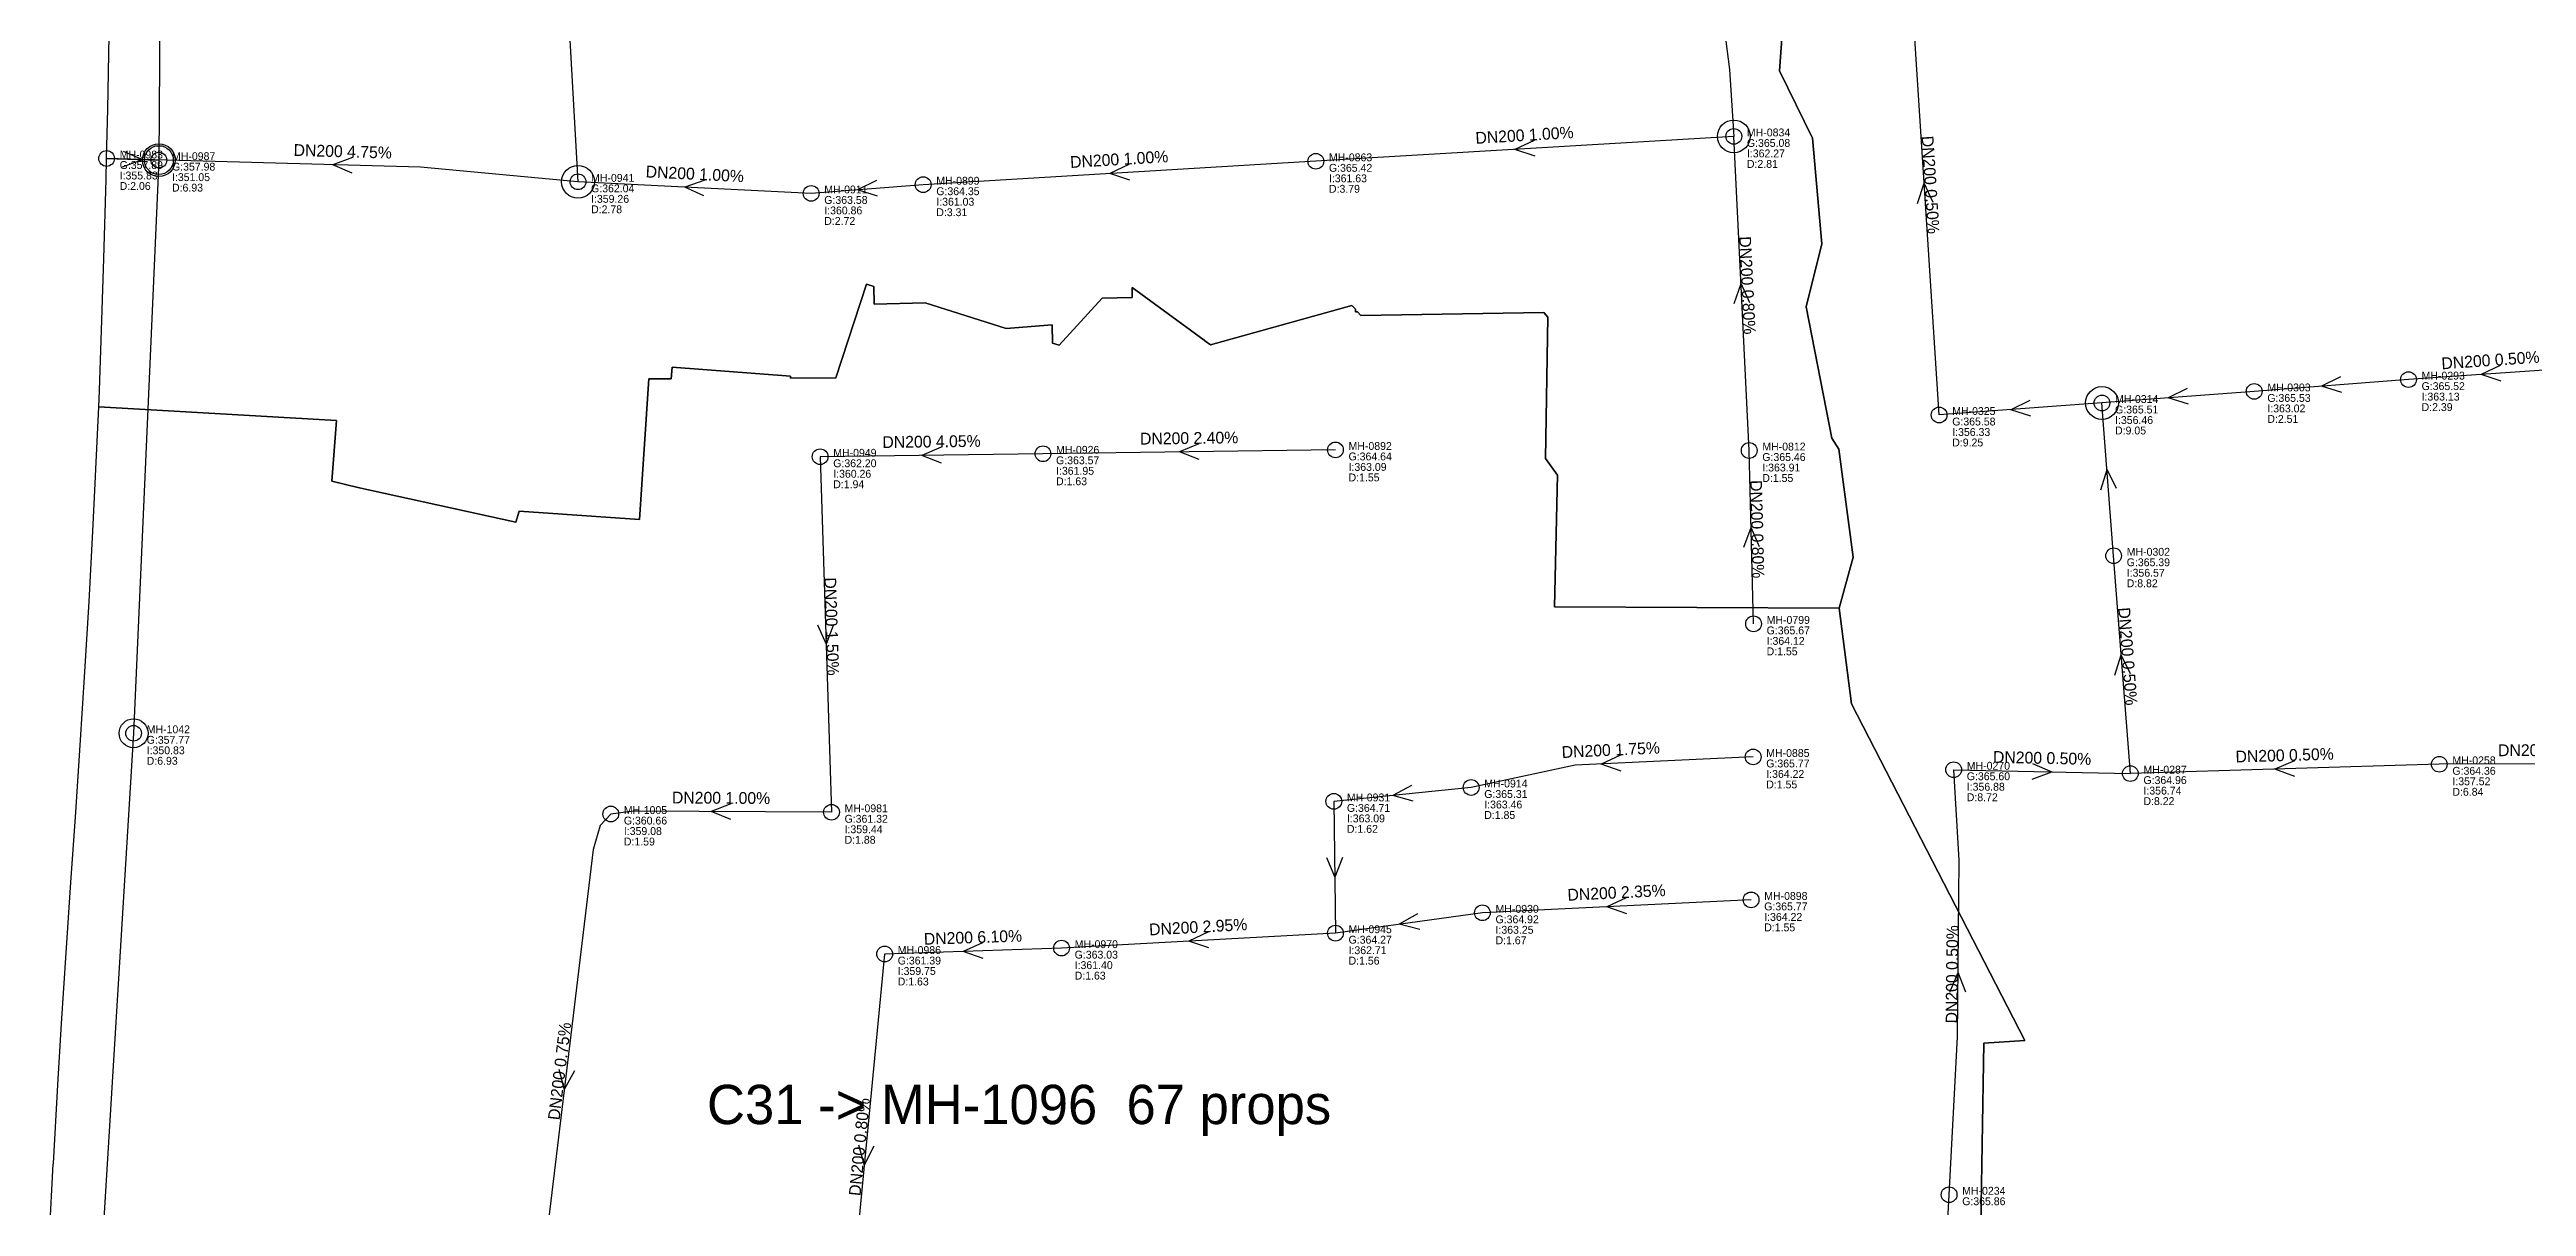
# Model space of a CAD drawing. Header units: metres. Extents: x 449149 to 451990, y 2566737 to 2570847.
# Drawn here: x 450061.8 to 450439.7, y 2569386 to 2569562.5 of the extents above; entities that cross this region are included whole.
import ezdxf
from ezdxf.enums import TextEntityAlignment as Align

# ---------------------------------------------------------------- set-up
doc = ezdxf.new("R2010")
doc.units = ezdxf.units.M
for name, color, linetype in [('SEW-CATCHMENT', 4, 'Continuous'), ('SEW-CATCHMENT-LABEL', 4, 'Continuous'), ('SEW-DROP', 6, 'Continuous'), ('SEW-LABEL', 2, 'Continuous'), ('SEW-MAIN-PIPE', 5, 'Continuous'), ('SEW-MH', 7, 'Continuous'), ('SEW-MH-LABEL', 8, 'Continuous'), ('SEW-PIPE-DN200', 3, 'Continuous'), ('SEW-TRUNK-MH', 7, 'Continuous')]:
    doc.layers.add(name, color=color, linetype=linetype)

msp = doc.modelspace()

# ---------------------------------------------------------------- linework, layer by layer
at = {"layer": 'SEW-CATCHMENT'}
for points in [[(450326.71, 2569572.64), (450325.7, 2569559.23), (450330.77, 2569548.97), (450332.17, 2569532.84), (450329.77, 2569523.24), (450333.71, 2569503.18), (450334.78, 2569501.49), (450336.98, 2569485.04), (450334.84, 2569477.23), (450291.41, 2569477.47), (450291.86, 2569497.56), (450290.02, 2569500.11), (450290.36, 2569521.63), (450289.75, 2569522.35), (450261.87, 2569521.9), (450261.36, 2569522.48), (450261.05, 2569522.46), (450261.03, 2569522.85), (450260.5, 2569523.44), (450238.9, 2569517.44), (450238.05, 2569518.06), (450238.05, 2569518.13), (450237.96, 2569518.13), (450226.98, 2569526.19), (450226.98, 2569524.65), (450222.38, 2569524.53), (450215.82, 2569517.39), (450214.83, 2569517.71), (450214.75, 2569520.48), (450207.73, 2569519.95), (450195.37, 2569523.86), (450187.61, 2569523.66), (450187.54, 2569526.33), (450186.42, 2569526.69), (450181.75, 2569512.39), (450174.85, 2569512.34), (450174.83, 2569512.67), (450156.8, 2569514.02), (450156.66, 2569512.24), (450153.26, 2569512.22), (450151.8, 2569490.77), (450133.48, 2569492.05), (450132.94, 2569490.38), (450108.83, 2569495.68), (450104.89, 2569496.61), (450105.58, 2569505.9), (450105.58, 2569505.9), (450069.32, 2569507.99), (450069.42, 2569510.46), (450069.82, 2569521.19), (450070.12, 2569530.62), (450070.45, 2569542.67), (450070.52, 2569545.87), (450070.69, 2569553.41), (450070.92, 2569564.62)], [(450355.58, 2569330.44), (450356.91, 2569410.87), (450363.13, 2569411.26), (450336.68, 2569462.64), (450334.84, 2569477.23), (450336.98, 2569485.04), (450334.78, 2569501.49), (450333.71, 2569503.18), (450329.77, 2569523.24), (450332.17, 2569532.84), (450330.77, 2569548.97), (450325.7, 2569559.23), (450326.71, 2569572.64)], [(450061.82, 2569381.64), (450062.39, 2569392.39), (450062.4, 2569392.53), (450063.08, 2569404.51), (450063.66, 2569413.89), (450064.36, 2569424.64), (450065.09, 2569435.37), (450065.81, 2569446.1), (450066.5, 2569456.37), (450067.21, 2569467.56), (450067.85, 2569478.28), (450068.44, 2569489.01), (450068.8, 2569496.26), (450068.9, 2569498.47), (450069.32, 2569507.99), (450105.58, 2569505.9), (450104.89, 2569496.61), (450108.83, 2569495.68), (450132.94, 2569490.38), (450133.48, 2569492.05), (450151.8, 2569490.77), (450153.26, 2569512.22), (450156.66, 2569512.24), (450156.8, 2569514.02), (450174.83, 2569512.67), (450174.85, 2569512.34), (450181.75, 2569512.39), (450186.42, 2569526.69), (450187.54, 2569526.33), (450187.61, 2569523.66), (450195.37, 2569523.86), (450207.73, 2569519.95), (450214.75, 2569520.48), (450214.83, 2569517.71), (450215.82, 2569517.39), (450222.38, 2569524.53), (450226.98, 2569524.65), (450226.98, 2569526.19), (450237.96, 2569518.13), (450238.05, 2569518.13), (450238.05, 2569518.06), (450238.9, 2569517.44), (450260.5, 2569523.44), (450261.03, 2569522.85), (450261.05, 2569522.46), (450261.36, 2569522.48), (450261.87, 2569521.9), (450289.75, 2569522.35), (450290.36, 2569521.63), (450290.02, 2569500.11), (450291.86, 2569497.56), (450291.41, 2569477.47), (450334.84, 2569477.23), (450336.68, 2569462.64), (450363.13, 2569411.26), (450356.91, 2569410.87), (450355.74, 2569339.99)]]:
    msp.add_lwpolyline(points, dxfattribs=at)
at = {"layer": 'SEW-DROP'}
for centre in [(450318.75, 2569549.24), (450078.5, 2569545.62), (450142.43, 2569542.31), (450374.91, 2569508.56)]:
    msp.add_circle(centre, 2.5, dxfattribs=at)
at = {"layer": 'SEW-LABEL'}
for p, q in [((450072.97, 2569544.6), (450076.01, 2569545.7)), ((450073.05, 2569546.99), (450076.01, 2569545.7)), ((450108.05, 2569546.02), (450105.02, 2569544.9)), ((450288.3, 2569548.63), (450285.37, 2569547.25)), ((450288.44, 2569546.23), (450285.37, 2569547.25)), ((450107.99, 2569543.62), (450105.02, 2569544.9)), ((450161.77, 2569542.55), (450158.71, 2569541.5)), ((450161.65, 2569540.15), (450158.71, 2569541.5)), ((450187.95, 2569542.52), (450185.05, 2569541.09)), ((450226.47, 2569544.94), (450223.54, 2569543.57)), ((450226.61, 2569542.55), (450223.54, 2569543.57)), ((450346.77, 2569539.01), (450347.78, 2569542.08)), ((450349.17, 2569539.17), (450347.78, 2569542.08)), ((450188.13, 2569540.13), (450185.05, 2569541.09)), ((450318.8, 2569523.72), (450319.85, 2569526.77)), ((450321.2, 2569523.83), (450319.85, 2569526.77)), ((450411.31, 2569512.54), (450408.41, 2569511.12)), ((450435.65, 2569514.3), (450432.74, 2569512.89)), ((450435.81, 2569511.9), (450432.74, 2569512.89)), ((450363.9, 2569508.96), (450360.99, 2569507.54)), ((450364.07, 2569506.56), (450360.99, 2569507.54)), ((450387.93, 2569510.76), (450385.03, 2569509.33)), ((450388.11, 2569508.37), (450385.03, 2569509.33)), ((450411.5, 2569510.15), (450408.41, 2569511.12)), ((450197.85, 2569501.8), (450194.87, 2569500.56)), ((450197.88, 2569499.4), (450194.87, 2569500.56)), ((450237.16, 2569502.33), (450234.17, 2569501.09)), ((450237.19, 2569499.93), (450234.17, 2569501.09)), ((450374.72, 2569495.32), (450375.69, 2569498.4)), ((450377.11, 2569495.5), (450375.69, 2569498.4)), ((450320.27, 2569486.55), (450321.39, 2569489.58)), ((450322.67, 2569486.61), (450321.39, 2569489.58)), ((450178.99, 2569474.7), (450180.29, 2569471.74)), ((450181.39, 2569474.77), (450180.29, 2569471.74)), ((450376.88, 2569467.04), (450377.85, 2569470.13)), ((450379.27, 2569467.23), (450377.85, 2569470.13)), ((450301.46, 2569454.8), (450298.52, 2569453.46)), ((450301.58, 2569452.4), (450298.52, 2569453.46)), ((450364.24, 2569451.14), (450367.26, 2569452.27)), ((450364.29, 2569453.54), (450367.26, 2569452.27)), ((450404.27, 2569453.96), (450401.3, 2569452.67)), ((450404.34, 2569451.57), (450401.3, 2569452.67)), ((450165.76, 2569447.4), (450162.75, 2569446.22)), ((450269.58, 2569450.17), (450266.71, 2569448.68)), ((450269.82, 2569447.79), (450266.71, 2569448.68)), ((450165.74, 2569445), (450162.75, 2569446.22)), ((450256.64, 2569439.2), (450257.88, 2569436.22)), ((450259.04, 2569439.23), (450257.88, 2569436.22)), ((450302.34, 2569433.03), (450299.4, 2569431.68)), ((450270.51, 2569430.61), (450267.71, 2569429.01)), ((450270.84, 2569428.24), (450267.71, 2569429.01)), ((450302.45, 2569430.63), (450299.4, 2569431.68)), ((450204.16, 2569426.18), (450201.21, 2569424.88)), ((450204.24, 2569423.78), (450201.21, 2569424.88)), ((450238.53, 2569427.8), (450235.6, 2569426.44)), ((450238.66, 2569425.41), (450235.6, 2569426.44)), ((450351.72, 2569418.68), (450352.95, 2569421.67)), ((450354.12, 2569418.66), (450352.95, 2569421.67)), ((450139.5, 2569406.93), (450140.34, 2569403.81)), ((450141.88, 2569406.64), (450140.34, 2569403.81)), ((450185.2, 2569395.37), (450186.1, 2569392.27)), ((450187.58, 2569395.14), (450186.1, 2569392.27))]:
    msp.add_line(p, q, dxfattribs=at)
at = {"layer": 'SEW-MAIN-PIPE'}
for points in [[(450079, 2569620.29), (450078.5, 2569545.62)], [(450078.5, 2569545.62), (450074.64, 2569458.16)], [(450074.64, 2569458.16), (450069.31, 2569370.77)]]:
    msp.add_lwpolyline(points, dxfattribs=at)
at = {"layer": 'SEW-MH'}
for centre in [(450318.75, 2569549.24), (450070.52, 2569545.87), (450078.5, 2569545.62), (450254.99, 2569545.44), (450142.43, 2569542.31), (450178, 2569540.54), (450195.09, 2569541.87), (450398.14, 2569510.33), (450421.67, 2569512.13), (450350.07, 2569506.73), (450374.91, 2569508.56), (450179.37, 2569500.36), (450213.36, 2569500.81), (450257.98, 2569501.4), (450321.1, 2569501.31), (450376.69, 2569485.25), (450321.76, 2569474.86), (450074.64, 2569458.16), (450321.7, 2569454.55), (450426.37, 2569453.43), (450278.68, 2569449.89), (450352.29, 2569452.6), (450379.24, 2569452.01), (450147.43, 2569445.84), (450181.1, 2569446.11), (450257.73, 2569447.77), (450280.4, 2569430.77), (450321.39, 2569432.74), (450257.98, 2569427.66), (450189.21, 2569424.48), (450216.2, 2569425.38), (450351.59, 2569387.75)]:
    msp.add_circle(centre, 1.2, dxfattribs=at)
at = {"layer": 'SEW-PIPE-DN200'}
for points in [[(450310.36, 2569619.42), (450318.08, 2569559.43), (450318.75, 2569549.24)], [(450139.6, 2569613.33), (450139.6, 2569613.33), (450138.55, 2569610.9), (450142.43, 2569542.31)], [(450350.07, 2569506.73), (450345.68, 2569574.44)], [(450318.75, 2569549.24), (450254.99, 2569545.44)], [(450321.1, 2569501.31), (450318.75, 2569549.24)], [(450142.43, 2569542.31), (450118.42, 2569544.53), (450070.52, 2569545.87)], [(450070.52, 2569545.87), (450078.5, 2569545.62)], [(450254.99, 2569545.44), (450195.09, 2569541.87), (450195.09, 2569541.87)], [(450178, 2569540.54), (450142.43, 2569542.31)], [(450195.09, 2569541.87), (450178, 2569540.54)], [(450421.67, 2569512.13), (450398.14, 2569510.33)], [(450446.79, 2569513.86), (450421.67, 2569512.13)], [(450374.91, 2569508.56), (450350.07, 2569506.73)], [(450398.14, 2569510.33), (450374.91, 2569508.56)], [(450376.69, 2569485.25), (450374.91, 2569508.56)], [(450213.36, 2569500.81), (450179.37, 2569500.36)], [(450179.37, 2569500.36), (450181.1, 2569446.11)], [(450257.98, 2569501.4), (450213.36, 2569500.81)], [(450321.76, 2569474.86), (450321.1, 2569501.31)], [(450379.24, 2569452.01), (450376.69, 2569485.25)], [(450321.7, 2569454.55), (450294.56, 2569453.28), (450278.68, 2569449.89)], [(450351.59, 2569387.75), (450352.85, 2569411.82), (450353.11, 2569438.8), (450352.29, 2569452.6)], [(450352.29, 2569452.6), (450379.24, 2569452.01)], [(450426.37, 2569453.43), (450379.24, 2569452.01)], [(450459.08, 2569451.17), (450446.48, 2569453.5), (450426.37, 2569453.43)], [(450278.68, 2569449.89), (450257.73, 2569447.77)], [(450257.73, 2569447.77), (450257.98, 2569427.66)], [(450147.43, 2569445.84), (450145.84, 2569444.09), (450144.73, 2569440.44), (450135.56, 2569364.02)], [(450181.1, 2569446.11), (450150.84, 2569446.29), (450147.43, 2569445.84), (450147.43, 2569445.84)], [(450321.39, 2569432.74), (450280.4, 2569430.77)], [(450280.4, 2569430.77), (450257.98, 2569427.66)], [(450189.21, 2569424.48), (450183.29, 2569363.05)], [(450216.2, 2569425.38), (450189.21, 2569424.48)], [(450257.98, 2569427.66), (450216.2, 2569425.38)], [(450345.23, 2569318.07), (450350.47, 2569366.31), (450351.59, 2569387.75)]]:
    msp.add_lwpolyline(points, dxfattribs=at)
at = {"layer": 'SEW-TRUNK-MH'}
for centre in [(450078.5, 2569545.62), (450074.64, 2569458.16)]:
    msp.add_circle(centre, 2.2, dxfattribs=at)

# ---------------------------------------------------------------- texts
at = {"layer": 'SEW-CATCHMENT-LABEL'}
msp.add_text('C31 -> MH-1096  67 props', height=6, dxfattribs=at).set_placement((450209.72, 2569398.52), align=Align.CENTER)
at = {"layer": 'SEW-LABEL'}
for s, rotation, p in [('DN200 1.00%', 3.41, (450286.87, 2569548.54)), ('DN200 0.50%', 273.7115, (450347.87, 2569541.79)), ('DN200 4.75%', 358.3888, (450106.52, 2569546.06)), ('DN200 1.00%', 3.41, (450225.04, 2569544.86)), ('DN200 1.00%', 357.1613, (450160.21, 2569542.62)), ('DN200 0.80%', 272.8031, (450319.93, 2569526.47)), ('DN200 0.50%', 3.9275, (450434.23, 2569514.2)), ('DN200 4.05%', 0.7606, (450196.37, 2569501.78)), ('DN200 2.40%', 0.7604, (450235.67, 2569502.31)), ('DN200 0.80%', 271.4317, (450321.43, 2569489.28)), ('DN200 1.50%', -88.1727, (450180.24, 2569474.43)), ('DN200 0.50%', 274.3739, (450377.96, 2569469.83)), ('DN200 1.75%', 2.6792, (450300.02, 2569454.73)), ('DN200 0.50%', -1.2533, (450365.76, 2569453.5)), ('DN200 0.50%', 1.7293, (450402.8, 2569453.92)), ('DN200 0.50%', 0.196, (450442.83, 2569454.69)), ('DN200 1.00%', 359.6609, (450164.25, 2569447.41)), ('DN200 2.35%', 2.7469, (450300.9, 2569432.96)), ('DN200 6.10%', 1.9226, (450202.71, 2569426.13)), ('DN200 2.95%', 3.1252, (450237.09, 2569427.72)), ('DN200 0.50%', 89.4381, (450352.93, 2569421.37)), ('DN200 0.75%', 83.1566, (450140.51, 2569406.5)), ('DN200 0.80%', 84.4945, (450186.25, 2569394.96))]:
    msp.add_text(s, height=1.8, rotation=rotation, dxfattribs=at).set_placement(p, align=Align.CENTER)
at = {"layer": 'SEW-MH-LABEL'}
for s, p in [('MH-0834', (450320.75, 2569549.24)), ('G:357.89', (450072.52, 2569544.27)), ('MH-0983', (450072.52, 2569545.87)), ('G:357.98', (450080.5, 2569544.02)), ('MH-0987', (450080.5, 2569545.62)), ('MH-0863', (450256.99, 2569545.44)), ('G:365.08', (450320.75, 2569547.64)), ('D:2.81', (450320.75, 2569544.44)), ('I:362.27', (450320.75, 2569546.04)), ('D:2.06', (450072.52, 2569541.07)), ('I:355.83', (450072.52, 2569542.67)), ('D:6.93', (450080.5, 2569540.82)), ('I:351.05', (450080.5, 2569542.42)), ('G:362.04', (450144.43, 2569540.71)), ('MH-0941', (450144.43, 2569542.31)), ('MH-0911', (450180, 2569540.54)), ('G:364.35', (450197.09, 2569540.27)), ('MH-0899', (450197.09, 2569541.87)), ('G:365.42', (450256.99, 2569543.84)), ('D:3.79', (450256.99, 2569540.64)), ('I:361.63', (450256.99, 2569542.24)), ('D:2.78', (450144.43, 2569537.51)), ('I:359.26', (450144.43, 2569539.11)), ('G:363.58', (450180, 2569538.94)), ('I:360.86', (450180, 2569537.34)), ('D:3.31', (450197.09, 2569537.07)), ('I:361.03', (450197.09, 2569538.67)), ('D:2.72', (450180, 2569535.74)), ('MH-0303', (450400.14, 2569510.33)), ('G:365.52', (450423.67, 2569510.53)), ('MH-0293', (450423.67, 2569512.13)), ('MH-0325', (450352.07, 2569506.73)), ('G:365.51', (450376.91, 2569506.96)), ('MH-0314', (450376.91, 2569508.56)), ('G:365.53', (450400.14, 2569508.73)), ('I:363.02', (450400.14, 2569507.13)), ('D:2.39', (450423.67, 2569507.33)), ('I:363.13', (450423.67, 2569508.93)), ('G:365.58', (450352.07, 2569505.13)), ('I:356.33', (450352.07, 2569503.53)), ('D:9.05', (450376.91, 2569503.76)), ('I:356.46', (450376.91, 2569505.36)), ('D:2.51', (450400.14, 2569505.53)), ('G:362.20', (450181.37, 2569498.76)), ('MH-0949', (450181.37, 2569500.36)), ('G:363.57', (450215.36, 2569499.21)), ('MH-0926', (450215.36, 2569500.81)), ('G:364.64', (450259.98, 2569499.8)), ('MH-0892', (450259.98, 2569501.4)), ('G:365.46', (450323.1, 2569499.71)), ('MH-0812', (450323.1, 2569501.31)), ('D:9.25', (450352.07, 2569501.93)), ('D:1.94', (450181.37, 2569495.56)), ('I:360.26', (450181.37, 2569497.16)), ('D:1.63', (450215.36, 2569496.01)), ('I:361.95', (450215.36, 2569497.61)), ('D:1.55', (450259.98, 2569496.6)), ('I:363.09', (450259.98, 2569498.2)), ('D:1.55', (450323.1, 2569496.51)), ('I:363.91', (450323.1, 2569498.11)), ('G:365.39', (450378.69, 2569483.65)), ('MH-0302', (450378.69, 2569485.25)), ('D:8.82', (450378.69, 2569480.45)), ('I:356.57', (450378.69, 2569482.05)), ('G:365.67', (450323.76, 2569473.26)), ('MH-0799', (450323.76, 2569474.86)), ('D:1.55', (450323.76, 2569470.06)), ('I:364.12', (450323.76, 2569471.66)), ('MH-1042', (450076.64, 2569458.16)), ('G:357.77', (450076.64, 2569456.56)), ('D:6.93', (450076.64, 2569453.36)), ('I:350.83', (450076.64, 2569454.96)), ('MH-0885', (450323.7, 2569454.55)), ('MH-0258', (450428.37, 2569453.43)), ('MH-0914', (450280.68, 2569449.89)), ('G:365.77', (450323.7, 2569452.95)), ('D:1.55', (450323.7, 2569449.75)), ('I:364.22', (450323.7, 2569451.35)), ('G:365.60', (450354.29, 2569451)), ('MH-0270', (450354.29, 2569452.6)), ('G:364.96', (450381.24, 2569450.41)), ('MH-0287', (450381.24, 2569452.01)), ('G:364.36', (450428.37, 2569451.83)), ('I:357.52', (450428.37, 2569450.23)), ('MH-1005', (450149.43, 2569445.84)), ('MH-0981', (450183.1, 2569446.11)), ('G:364.71', (450259.73, 2569446.17)), ('MH-0931', (450259.73, 2569447.77)), ('G:365.31', (450280.68, 2569448.29)), ('I:363.46', (450280.68, 2569446.69)), ('D:8.72', (450354.29, 2569447.8)), ('I:356.88', (450354.29, 2569449.4)), ('D:8.22', (450381.24, 2569447.21)), ('I:356.74', (450381.24, 2569448.81)), ('D:6.84', (450428.37, 2569448.63)), ('G:360.66', (450149.43, 2569444.24)), ('I:359.08', (450149.43, 2569442.64)), ('G:361.32', (450183.1, 2569444.51)), ('I:359.44', (450183.1, 2569442.91)), ('D:1.62', (450259.73, 2569442.97)), ('I:363.09', (450259.73, 2569444.57)), ('D:1.85', (450280.68, 2569445.09)), ('D:1.59', (450149.43, 2569441.04)), ('D:1.88', (450183.1, 2569441.31)), ('MH-0930', (450282.4, 2569430.77)), ('G:365.77', (450323.39, 2569431.14)), ('MH-0898', (450323.39, 2569432.74)), ('MH-0945', (450259.98, 2569427.66)), ('G:364.92', (450282.4, 2569429.17)), ('I:363.25', (450282.4, 2569427.57)), ('D:1.55', (450323.39, 2569427.94)), ('I:364.22', (450323.39, 2569429.54)), ('MH-0986', (450191.21, 2569424.48)), ('G:363.03', (450218.2, 2569423.78)), ('MH-0970', (450218.2, 2569425.38)), ('G:364.27', (450259.98, 2569426.06)), ('I:362.71', (450259.98, 2569424.46)), ('D:1.67', (450282.4, 2569425.97)), ('G:361.39', (450191.21, 2569422.88)), ('D:1.63', (450191.21, 2569419.68)), ('I:359.75', (450191.21, 2569421.28)), ('D:1.63', (450218.2, 2569420.58)), ('I:361.40', (450218.2, 2569422.18)), ('D:1.56', (450259.98, 2569422.86)), ('G:365.86', (450353.59, 2569386.15)), ('MH-0234', (450353.59, 2569387.75))]:
    msp.add_text(s, height=1.2, dxfattribs=at).set_placement(p)

doc.saveas('drawing.dxf')
